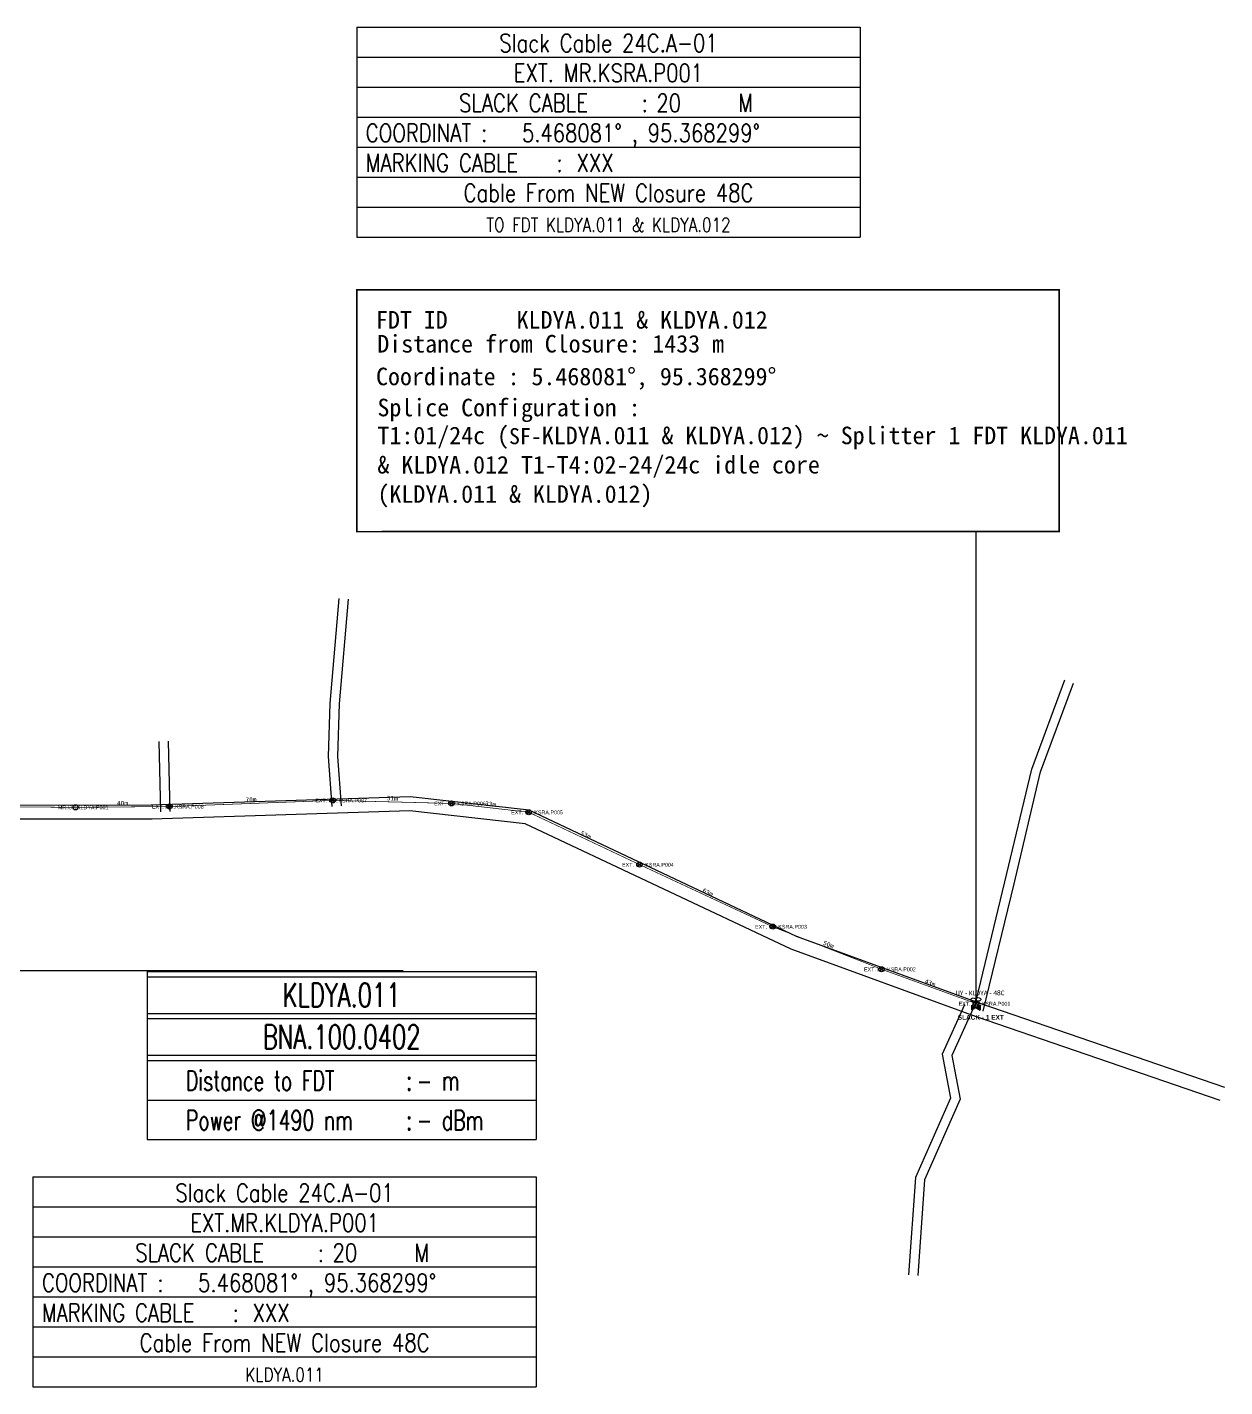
# Model space of a CAD drawing. Header units: millimetres. Extents: x 1360 to 24622, y -10297 to -7573.
# Drawn here: x 10143 to 10659, y -9166 to -8580 of the extents above; entities that cross this region are included whole.
import ezdxf
from ezdxf.enums import TextEntityAlignment as Align

# ---------------------------------------------------------------- set-up
doc = ezdxf.new("R2010")
doc.units = ezdxf.units.MM
doc.set_wipeout_variables(frame=1)
for name, color, linetype, lineweight in [('a', 1, 'Continuous', 40), ('CLOSURE', 1, 'Continuous', 18), ('COIL', 1, 'Continuous', 9), ('EXT FM POLE', 7, 'Continuous', 5), ('EXT POLE', 1, 'Continuous', 5), ('FDT-Info', 1, 'Continuous', 5), ('FO 24 CORE LINE C - FDT 1', 90, 'Continuous', 35), ('Garis Jalan', 225, 'Continuous', 15), ('NEW POLE 7m(4 inches)', 3, 'Continuous', 5), ('POLE ID', 1, 'Continuous', 5), ('TEXT INFO', 7, 'Continuous', 18)]:
    doc.layers.add(name, color=color, linetype=linetype, lineweight=lineweight)
for name, color, linetype in [('DIMENSI', 7, 'Continuous'), ('FIBER OPTIC CLOSURE', 1, 'Continuous'), ('FIBER SPARE COIL', 1, 'Continuous')]:
    doc.layers.add(name, color=color, linetype=linetype)
doc.styles.add('Annotative', font='SimSun.ttf')
doc.styles.add('INFO', font='simplex.shx', dxfattribs={"width": 0.6})
doc.styles.add('Legend', font='calibri.ttf')
doc.styles.add('Notes', font='arial.ttf', dxfattribs={"height": 3})
doc.styles.add('ROMANS', font='romans.shx', dxfattribs={"width": 1.2})
doc.styles.get("Standard").update_dxf_attribs({"font": 'simplex.shx'})
doc.styles.add('Title Block 3', font='dgn003.shx')
doc.dimstyles.new('emr standard', dxfattribs={"dimtxt": 2, "dimasz": 0, "dimexe": 1.25, "dimexo": 0.0625, "dimtad": 1, "dimdec": 0, "dimzin": 1, "dimdsep": 46, "dimtxsty": 'Annotative', "dimblk": 'ARCHTICK', "dimcen": 0, "dimse1": 1, "dimse2": 1, "dimsd1": 1, "dimsd2": 1, "dimclrt": 256, "dimadec": 0, "dimazin": 0, "dimtfac": 1, "dimtdec": 0, "dimtmove": 2, "dimatfit": 3, "dimfxl": 1, "dimfxlon": 1, "dimtzin": 0, "dimarcsym": 0})

# ---------------------------------------------------------------- blocks, each defined once
blk = doc.blocks.new('FDT-Info')
at = {"lineweight": 0}
blk.add_wipeout([(0, 16.53), (38.25, 16.53), (38.25, 0), (0, 0)], dxfattribs=at).dxf.layer = 'FDT-Info'
at = {"layer": 'FDT-Info'}
for p, q in [((0, 16.53), (0, 0)), ((38.25, 16.53), (38.25, 0)), ((0, 8.31), (38.25, 8.31)), ((0, 7.8), (38.25, 7.8)), ((0, 3.9), (38.25, 3.9)), ((0, 0), (38.25, 0))]:
    blk.add_line(p, q, dxfattribs=at)
for points in [[(0, 16.53), (38.25, 16.53)], [(0, 16.02), (38.25, 16.02)], [(0, 12.42), (38.25, 12.42)], [(0, 11.91), (38.25, 11.91)]]:
    blk.add_lwpolyline(points, dxfattribs=at)
at = {"layer": 'FDT-Info', "style": 'ROMANS', "width": 0.7}
for s, height, p in [(':', 1.95, (25.47, 4.83)), ('Power @1490 nm', 1.9493, (3.8, 0.94)), (':', 1.95, (25.47, 0.94))]:
    blk.add_text(s, height=height, dxfattribs=at).set_placement(p)
for p in [(19.13, 14.22), (19.13, 10.11)]:
    blk.add_attdef('FAT_SEQUENCE', text='', height=2.34, dxfattribs=at).set_placement(p, align=Align.MIDDLE_CENTER)
blk.add_attdef('DISTANCE_TO', (3.8, 4.83), '', height=1.95, dxfattribs=at)
for tag, p in [('DISTANCE_TO_OLT', (26.51, 5.81)), ('LOSS_@1490NM', (26.51, 1.91))]:
    blk.add_attdef(tag, text='', height=1.95, dxfattribs=at).set_placement(p, align=Align.MIDDLE_LEFT)
blk = doc.blocks.new('*U55')
at = {"color": 0, "linetype": 'ByBlock', "lineweight": -2}
blk.add_circle((0, 0), 2.24, dxfattribs=at)
at = {"color": 0, "linetype": 'ByBlock', "lineweight": -2, "style": 'Title Block 3', "width": 0.799091}
for s, p in [('NP7', (0, 0.6)), ("4'", (0, -1.3))]:
    blk.add_text(s, height=1.49, dxfattribs=at).set_placement(p, align=Align.MIDDLE_CENTER)
blk = doc.blocks.new('*U54')
at = {"color": 0, "linetype": 'ByBlock', "lineweight": -2}
for points in [[(-1.6, 1.6), (1.6, -1.6)], [(-1.6, -1.6), (1.6, 1.6)]]:
    blk.add_lwpolyline(points, dxfattribs=at)
blk.add_circle((0, 0), 2.24, dxfattribs=at)
blk = doc.blocks.new('INFO_EVERY_10P')
at = {"color": 1}
blk.add_wipeout([(0, 0), (0, -70), (167.84, -70), (167.84, 0)], dxfattribs=at)
blk.add_wipeout([(0, 0), (167.84, 0), (167.84, -70), (0, -70)])
blk.add_wipeout([(0, 0), (167.84, 0), (167.84, -70), (0, -70)])
at = {"color": 0}
for p, q in [((0, 0), (0, -70)), ((0, -60), (167.84, -60)), ((0, -70), (167.84, -70))]:
    blk.add_line(p, q, dxfattribs=at)
for points in [[(0, 0), (167.84, 0)], [(167.84, 0), (167.84, -70)], [(0, -10), (167.84, -10)], [(0, -20), (167.84, -20)], [(0, -30), (167.84, -30)], [(0, -40), (167.84, -40)], [(0, -50), (167.84, -50)]]:
    blk.add_lwpolyline(points, dxfattribs=at)
at = {"color": 0, "style": 'INFO'}
for s, width, p in [('SLACK CABLE', 0.8, (34.09, -25.28)), ('M', 0.8, (127.19, -25.28)), (':', 0.6, (95.23, -25.28)), ('COORDINAT :', 0.8, (2.98, -35.28)), ('MARKING CABLE', 0.8, (2.98, -45.28)), (':', 0.6, (66.82, -45.28))]:
    blk.add_text(s, height=6, dxfattribs=dict(at, width=width)).set_placement(p, align=Align.MIDDLE_LEFT)
at = {"color": 0, "style": 'INFO', "width": 0.8}
for tag, p in [('ID', (83.92, -8.28)), ('PLACE', (83.92, -18.28)), ('IDENTITY', (83.92, -58.28)), ('IDENTITY2', (83.92, -68.28))]:
    blk.add_attdef(tag, text='', height=6, dxfattribs=at).set_placement(p, align=Align.CENTER)
for tag, p in [('SLACK', (99.89, -28.28)), ('COORDINAT', (55.05, -38.28)), ('MARKING', (73.25, -48.28))]:
    blk.add_attdef(tag, p, '', height=6, dxfattribs=at)
blk = doc.blocks.new('Title Block v21 - Default$0$AnonymousCell15')
at = {"layer": 'COIL'}
for centre in [(-5, 0), (5, 0)]:
    blk.add_ellipse(centre, major_axis=(5.04, 0), ratio=0.714286, dxfattribs=at)
blk = doc.blocks.new('Title Block v21 - Default$0$AnonymousCell17')
at = {"layer": 'CLOSURE'}
for p, q in [((-8.4, 4.4), (-8.4, -4.3)), ((-8.3, 4.3), (-8.3, -4.2)), ((-8.2, 4.3), (-8.2, -4.2)), ((-8.1, 4.2), (-8.1, -4.1)), ((-8, 4.1), (-8, -4.1)), ((-7.9, 4.1), (-7.9, -4)), ((-7.8, 4), (-7.8, -3.9)), ((-7.7, 4), (-7.7, -3.9)), ((-7.6, 3.9), (-7.6, -3.8)), ((-7.5, 3.9), (-7.5, -3.8)), ((-7.4, 3.8), (-7.4, -3.7)), ((-7.3, 3.7), (-7.3, -3.7)), ((-7.2, 3.7), (-7.2, -3.6)), ((-7.1, 3.6), (-7.1, -3.5)), ((-7, 3.6), (-7, -3.5)), ((-6.9, 3.5), (-6.9, -3.4)), ((-6.8, 3.5), (-6.8, -3.4)), ((-6.7, 3.4), (-6.7, -3.3)), ((-6.6, 3.3), (-6.6, -3.2)), ((-6.5, 3.3), (-6.5, -3.2)), ((-6.4, 3.2), (-6.4, -3.1)), ((-6.3, 3.2), (-6.3, -3.1)), ((-6.2, 3.1), (-6.2, -3)), ((-6.1, 3.1), (-6.1, -2.9)), ((-6, 3), (-6, -2.9)), ((-5.9, 2.9), (-5.9, -2.8)), ((-5.8, 2.9), (-5.8, -2.8)), ((-5.7, 2.8), (-5.7, -2.7)), ((-5.6, 2.8), (-5.6, -2.7)), ((-5.5, 2.7), (-5.5, -2.6)), ((-5.4, 2.7), (-5.4, -2.5)), ((-5.3, 2.6), (-5.3, -2.5)), ((-5.2, 2.5), (-5.2, -2.4)), ((-5.1, 2.5), (-5.1, -2.4)), ((-5, 2.4), (-5, -2.3)), ((-4.9, 2.4), (-4.9, -2.2)), ((-4.8, 2.3), (-4.8, -2.2)), ((-4.7, 2.3), (-4.7, -2.1)), ((-4.6, 2.2), (-4.6, -2.1)), ((-4.5, 2.1), (-4.5, -2)), ((-4.4, 2.1), (-4.4, -2)), ((-4.3, 2), (-4.3, -1.9)), ((-4.2, 2), (-4.2, -1.8)), ((-4.1, 1.9), (-4.1, -1.8)), ((-4, 1.9), (-4, -1.7)), ((-3.9, 1.8), (-3.9, -1.7)), ((-3.8, 1.8), (-3.8, -1.6)), ((-3.7, 1.7), (-3.7, -1.5)), ((-3.6, 1.6), (-3.6, -1.5)), ((-3.5, 1.6), (-3.5, -1.4)), ((-3.4, 1.5), (-3.4, -1.4)), ((-3.3, 1.5), (-3.3, -1.3)), ((-3.2, 1.4), (-3.2, -1.2)), ((-3.1, 1.4), (-3.1, -1.2)), ((-3, 1.3), (-3, -1.1)), ((-2.9, 1.2), (-2.9, -1.1)), ((-2.8, 1.2), (-2.8, -1)), ((-2.7, 1.1), (-2.7, -1)), ((-2.6, 1.1), (-2.6, -0.9)), ((-2.5, 1), (-2.5, -0.8)), ((-2.4, 1), (-2.4, -0.8)), ((-2.3, 0.9), (-2.3, -0.7)), ((-2.2, 0.8), (-2.2, -0.7)), ((-2.1, 0.8), (-2.1, -0.6)), ((-2, 0.7), (-2, -0.5)), ((-1.9, 0.7), (-1.9, -0.5)), ((-1.8, 0.6), (-1.8, -0.4)), ((-1.7, 0.6), (-1.7, -0.4)), ((-1.6, 0.5), (-1.6, -0.3)), ((-1.5, 0.4), (-1.5, -0.2)), ((-1.4, 0.4), (-1.4, -0.2)), ((-1.3, 0.3), (-1.3, -0.1)), ((-1.2, 0.3), (-1.2, -0.1)), ((-1.1, 0.2), (-1.1, 0)), ((1.1, 0.1), (1.1, -0.1)), ((1.2, 0.2), (1.2, -0.1)), ((1.3, 0.2), (1.3, -0.2)), ((1.4, 0.3), (1.4, -0.2)), ((1.5, 0.4), (1.5, -0.3)), ((1.6, 0.4), (1.6, -0.4)), ((1.7, 0.5), (1.7, -0.4)), ((1.8, 0.5), (1.8, -0.5)), ((1.9, 0.6), (1.9, -0.5)), ((2, 0.6), (2, -0.6)), ((2.1, 0.7), (2.1, -0.6)), ((2.2, 0.8), (2.2, -0.7)), ((2.3, 0.8), (2.3, -0.8)), ((2.4, 0.9), (2.4, -0.8)), ((2.5, 0.9), (2.5, -0.9)), ((2.6, 1), (2.6, -0.9)), ((2.7, 1), (2.7, -1)), ((2.8, 1.1), (2.8, -1.1)), ((2.9, 1.2), (2.9, -1.1)), ((3, 1.2), (3, -1.2)), ((3.1, 1.3), (3.1, -1.2)), ((3.2, 1.3), (3.2, -1.3)), ((3.3, 1.4), (3.3, -1.3)), ((3.4, 1.4), (3.4, -1.4)), ((3.5, 1.5), (3.5, -1.5)), ((3.6, 1.6), (3.6, -1.5)), ((3.7, 1.6), (3.7, -1.6)), ((3.8, 1.7), (3.8, -1.6)), ((3.9, 1.7), (3.9, -1.7)), ((4, 1.8), (4, -1.8)), ((4.1, 1.8), (4.1, -1.8)), ((4.2, 1.9), (4.2, -1.9)), ((4.3, 2), (4.3, -1.9)), ((4.4, 2), (4.4, -2)), ((4.5, 2.1), (4.5, -2.1)), ((4.6, 2.1), (4.6, -2.1)), ((4.7, 2.2), (4.7, -2.2)), ((4.8, 2.2), (4.8, -2.2)), ((4.9, 2.3), (4.9, -2.3)), ((5, 2.3), (5, -2.3)), ((5.1, 2.4), (5.1, -2.4)), ((5.2, 2.5), (5.2, -2.5)), ((5.3, 2.5), (5.3, -2.5)), ((5.4, 2.6), (5.4, -2.6)), ((5.5, 2.6), (5.5, -2.6)), ((5.6, 2.7), (5.6, -2.7)), ((5.7, 2.7), (5.7, -2.8)), ((5.8, 2.8), (5.8, -2.8)), ((5.9, 2.9), (5.9, -2.9)), ((6, 2.9), (6, -2.9)), ((6.1, 3), (6.1, -3)), ((6.3, 3.1), (6.2, -3.1)), ((6.2, 3), (6.2, -3)), ((6.4, 3.1), (6.3, -3.2)), ((6.5, 3.2), (6.4, -3.2)), ((6.6, 3.3), (6.5, -3.3)), ((6.7, 3.3), (6.6, -3.3)), ((6.8, 3.4), (6.7, -3.4)), ((6.9, 3.4), (6.8, -3.5)), ((7, 3.5), (6.9, -3.5)), ((7.1, 3.5), (7, -3.6)), ((7.2, 3.6), (7.1, -3.6)), ((7.3, 3.7), (7.2, -3.7)), ((7.4, 3.7), (7.3, -3.7)), ((7.5, 3.8), (7.4, -3.8)), ((7.6, 3.8), (7.5, -3.9)), ((7.7, 3.9), (7.6, -3.9)), ((7.8, 3.9), (7.7, -4)), ((7.9, 4), (7.8, -4)), ((8, 4.1), (7.9, -4.1)), ((8.1, 4.1), (8, -4.2)), ((8.2, 4.2), (8.1, -4.2)), ((8.3, 4.2), (8.2, -4.3)), ((8.4, 4.3), (8.3, -4.3))]:
    blk.add_line(p, q, dxfattribs=at)
at = {"layer": 'CLOSURE', "flags": 128}
for points in [[(-8.9, 5.1), (8.9, -5.1), (8.9, 5.2), (-8.8, -5.2), (-8.9, 5.1)], [(-8.5, 4.4), (-8.5, -4.4), (-0.9, 0.1), (-8.5, 4.4)], [(0.9, 0), (8.5, 4.4), (8.5, -4.4), (0.9, 0)]]:
    blk.add_lwpolyline(points, dxfattribs=at)
blk = doc.blocks.new('*D1889')
at = {"layer": 'Defpoints', "color": 0, "transparency": 16777216}
for p in [(10511.18, -8985.9), (10511.18, -8985.9), (10551.93, -9000.7)]:
    blk.add_point(p, dxfattribs=at)
at = {"layer": 'DIMENSI', "transparency": 16777216, "insert": (10532.11, -8991.77), "char_height": 2, "attachment_point": 5, "rotation": 340.03208, "style": 'Annotative'}
blk.add_mtext('43m', dxfattribs=at)
blk = doc.blocks.new('_ArchTick')
at = {"color": 0, "linetype": 'ByBlock', "const_width": 0.15}
blk.add_lwpolyline([(-0.5, -0.5), (0.5, 0.5)], dxfattribs=at)
blk = doc.blocks.new('*D1890')
at = {"layer": 'Defpoints', "color": 0, "transparency": 16777216}
for p in [(10464.37, -8967.61), (10464.37, -8967.61), (10511.18, -8985.9)]:
    blk.add_point(p, dxfattribs=at)
at = {"layer": 'DIMENSI', "transparency": 16777216, "insert": (10488.37, -8975.24), "char_height": 2, "attachment_point": 5, "rotation": 338.66659, "style": 'Annotative'}
blk.add_mtext('50m', dxfattribs=at)
blk = doc.blocks.new('*D1891')
at = {"layer": 'Defpoints', "color": 0, "transparency": 16777216}
for p in [(10407.01, -8940.85), (10407.01, -8940.85), (10464.37, -8967.61)]:
    blk.add_point(p, dxfattribs=at)
at = {"layer": 'DIMENSI', "transparency": 16777216, "insert": (10436.38, -8952.76), "char_height": 2, "attachment_point": 5, "rotation": 334.98363, "style": 'Annotative'}
blk.add_mtext('63m', dxfattribs=at)
blk = doc.blocks.new('*D1892')
at = {"layer": 'Defpoints', "color": 0, "transparency": 16777216}
for p in [(10359.26, -8918.28), (10359.26, -8918.28), (10407.01, -8940.85)]:
    blk.add_point(p, dxfattribs=at)
at = {"layer": 'DIMENSI', "transparency": 16777216, "insert": (10383.83, -8928.09), "char_height": 2, "attachment_point": 5, "rotation": 334.70407, "style": 'Annotative'}
blk.add_mtext('53m', dxfattribs=at)
blk = doc.blocks.new('*D1893')
at = {"layer": 'Defpoints', "color": 0, "transparency": 16777216}
for p in [(10326.07, -8914.49), (10326.07, -8914.49), (10359.26, -8918.28)]:
    blk.add_point(p, dxfattribs=at)
at = {"layer": 'DIMENSI', "transparency": 16777216, "insert": (10342.85, -8914.77), "char_height": 2, "attachment_point": 5, "rotation": 353.49158, "style": 'Annotative'}
blk.add_mtext('33m', dxfattribs=at)
blk = doc.blocks.new('*D1894')
at = {"layer": 'Defpoints', "color": 0, "transparency": 16777216}
for p in [(10274.9, -8913.19), (10274.9, -8913.19), (10326.07, -8914.49)]:
    blk.add_point(p, dxfattribs=at)
at = {"layer": 'DIMENSI', "transparency": 16777216, "insert": (10300.53, -8912.22), "char_height": 2, "attachment_point": 5, "rotation": 358.54394, "style": 'Annotative'}
blk.add_mtext('51m', dxfattribs=at)
blk = doc.blocks.new('*D1895')
at = {"layer": 'Defpoints', "color": 0, "transparency": 16777216}
for p in [(10204.57, -8915.82), (10204.57, -8915.82), (10274.9, -8913.19)]:
    blk.add_point(p, dxfattribs=at)
at = {"layer": 'DIMENSI', "transparency": 16777216, "insert": (10239.68, -8912.88), "char_height": 2, "attachment_point": 5, "rotation": 2.13994, "style": 'Annotative'}
blk.add_mtext('70m', dxfattribs=at)
blk = doc.blocks.new('*D1896')
at = {"layer": 'Defpoints', "color": 0, "transparency": 16777216}
for p in [(10164.09, -8916.17), (10164.09, -8916.17), (10204.57, -8915.82)]:
    blk.add_point(p, dxfattribs=at)
at = {"layer": 'DIMENSI', "transparency": 16777216, "insert": (10184.32, -8914.37), "char_height": 2, "attachment_point": 5, "rotation": 0.48979, "style": 'Annotative'}
blk.add_mtext('40m', dxfattribs=at)
blk = doc.blocks.new('*D1897')
at = {"layer": 'Defpoints', "color": 0, "transparency": 16777216}
for p in [(10102.43, -8915.72), (10102.43, -8915.72), (10164.09, -8916.17)]:
    blk.add_point(p, dxfattribs=at)
at = {"layer": 'DIMENSI', "transparency": 16777216, "insert": (10133.27, -8914.32), "char_height": 2, "attachment_point": 5, "rotation": 359.58512, "style": 'Annotative'}
blk.add_mtext('62m', dxfattribs=at)

msp = doc.modelspace()

# ---------------------------------------------------------------- linework, layer by layer
at = {"layer": 'FDT-Info', "linetype": 'ByBlock', "const_width": 0.702}
msp.add_lwpolyline([(10285.26, -8693.28), (10587.67, -8693.22), (10587.67, -8797.37), (10285.26, -8797.43)], close=True, dxfattribs=at)
at = {"layer": 'FDT-Info', "linetype": 'ByBlock'}
for points in [[(10551.93, -9000.7), (10551.89, -8797.37)], [(10056.08, -8915.29), (10075.8, -8986.39), (10305.23, -8986.39)]]:
    msp.add_lwpolyline(points, dxfattribs=at)
at = {"layer": 'FO 24 CORE LINE C - FDT 1', "const_width": 0.3}
msp.add_lwpolyline([(10551.93, -9000.7), (10511.18, -8985.9), (10464.37, -8967.61), (10407.01, -8940.85), (10359.26, -8918.28), (10326.07, -8914.49), (10274.9, -8913.19), (10204.57, -8915.82), (10164.09, -8916.17), (10102.43, -8915.72), (10056.08, -8915.29), (10019.86, -8915.79), (9958.09, -8916.81), (9906.05, -8916.28), (9844.06, -8917.09)], dxfattribs=at)
at = {"layer": 'Garis Jalan'}
for p, q in [((10273.73, -8871.39), (10277.67, -8826.21)), ((10277.72, -8871.62), (10281.66, -8826.56)), ((10575.84, -8899.78), (10590.08, -8861.32)), ((10579.67, -8900.95), (10593.83, -8862.71)), ((10273.11, -8894.34), (10273.73, -8871.39)), ((10277.11, -8894.26), (10277.72, -8871.62)), ((10200.86, -8918.08), (10200.12, -8887.83)), ((10204.86, -8917.98), (10204.12, -8887.74)), ((10274.61, -8915.78), (10273.11, -8894.34)), ((10278.6, -8915.5), (10277.11, -8894.26)), ((10564.33, -8948.21), (10575.84, -8899.78)), ((10568.22, -8949.14), (10579.67, -8900.95)), ((10308.27, -8911.61), (10196.76, -8915.23)), ((10359.43, -8917.42), (10308.27, -8911.61)), ((10197.15, -8915.26), (10130.47, -8915.32)), ((10308.03, -8917.63), (10196.95, -8921.22)), ((10357.77, -8923.27), (10308.03, -8917.63)), ((10474.63, -8971.76), (10359.43, -8917.42)), ((10197.16, -8921.26), (10130.43, -8921.32)), ((10472.31, -8977.3), (10357.77, -8923.27)), ((10551.03, -9003.08), (10564.33, -8948.21)), ((10554.92, -9004.03), (10568.22, -8949.14)), ((10551.68, -9006.28), (10472.31, -8977.3)), ((10553.69, -9000.63), (10474.63, -8971.76)), ((10658.98, -9036.79), (10553.69, -9000.63)), ((10546.92, -9001.19), (10537.3, -9022.54)), ((10550.57, -9002.84), (10541.46, -9023.04)), ((10657.03, -9042.46), (10551.68, -9006.28)), ((10537.3, -9022.54), (10540.89, -9041.45)), ((10541.46, -9023.04), (10545.05, -9041.93)), ((10540.89, -9041.45), (10525.8, -9075.58)), ((10545.05, -9041.93), (10529.74, -9076.56)), ((10525.8, -9075.58), (10522.77, -9117.57)), ((10529.74, -9076.56), (10526.76, -9117.86))]:
    msp.add_line(p, q, dxfattribs=at)

# ---------------------------------------------------------------- block references
at = {"layer": 'EXT POLE', "xscale": 0.4917860914719293, "yscale": 0.4917860914719293, "zscale": 0.4917860914719293}
for p in [(10274.9, -8913.19), (10204.57, -8915.82), (10326.07, -8914.49), (10359.26, -8918.28), (10407.01, -8940.85), (10464.31, -8967.55), (10511.18, -8985.9), (10551.93, -9000.7)]:
    msp.add_blockref('*U54', p, dxfattribs=at)
at = {"layer": 'FIBER OPTIC CLOSURE', "color": 7, "linetype": 'Continuous', "lineweight": 0, "xscale": 0.2033869211803417, "yscale": 0.2033869211803417, "zscale": 0.2033869208476759, "rotation": 359.140462574952}
msp.add_blockref('Title Block v21 - Default$0$AnonymousCell17', (10551.89, -9002.4), dxfattribs=at)
at = {"layer": 'FIBER SPARE COIL', "color": 7, "linetype": 'Continuous', "lineweight": 0, "xscale": 0.2139596395529744, "yscale": 0.2139596395529744, "zscale": 0.2139596392030157, "rotation": 3.460560677196375}
msp.add_blockref('Title Block v21 - Default$0$AnonymousCell15', (10551.8, -8998.98), dxfattribs=at)
at = {"layer": 'NEW POLE 7m(4 inches)', "xscale": 0.4917860914719293, "yscale": 0.4917860914719293, "zscale": 0.4917860914719293}
msp.add_blockref('*U55', (10164.09, -8916.17), dxfattribs=at)
at = {"layer": 'TEXT INFO'}
ref = msp.add_blockref('INFO_EVERY_10P', (10285.26, -8580.15), dxfattribs=dict(at, xscale=1.291115503308199, yscale=1.291115503308199, zscale=1.291115503308199))
ref.add_attrib('ID', 'Slack Cable 24C.A-01', dxfattribs={"layer": '0', "color": 0, "height": 7.7467, "style": 'INFO', "width": 0.8}).set_placement((10393.61, -8590.84), align=Align.CENTER)
ref.add_attrib('PLACE', 'EXT. MR.KSRA.P001', dxfattribs={"layer": '0', "color": 0, "height": 7.7467, "style": 'INFO', "width": 0.8}).set_placement((10393.61, -8603.75), align=Align.CENTER)
ref.add_attrib('SLACK', '20', (10414.23, -8616.67), dxfattribs={"layer": '0', "color": 0, "height": 7.747, "style": 'INFO', "width": 0.8})
ref.add_attrib('COORDINAT', '5.468081° , 95.368299°', (10356.34, -8629.58), dxfattribs={"layer": '0', "color": 0, "height": 7.7467, "style": 'INFO', "width": 0.8})
ref.add_attrib('MARKING', 'XXX', (10379.84, -8642.49), dxfattribs={"layer": '0', "color": 0, "height": 7.747, "style": 'INFO', "width": 0.8})
ref.add_attrib('IDENTITY', 'Cable From NEW Closure 48C', dxfattribs={"layer": '0', "color": 0, "height": 7.7467, "style": 'INFO', "width": 0.8}).set_placement((10393.61, -8655.4), align=Align.CENTER)
ref.add_attrib('IDENTITY2', 'TO FDT KLDYA.011 & KLDYA.012', dxfattribs={"layer": '0', "color": 0, "height": 5.9774, "style": 'INFO', "width": 0.8}).set_placement((10393.61, -8668.31), align=Align.CENTER)
ref = msp.add_blockref('INFO_EVERY_10P', (10145.81, -9075.38), dxfattribs=dict(at, xscale=1.291115503308199, yscale=1.291115503308199, zscale=1.291115503308199))
ref.add_attrib('ID', 'Slack Cable 24C.A-01', dxfattribs={"layer": '0', "color": 0, "height": 7.7467, "style": 'INFO', "width": 0.8}).set_placement((10254.16, -9086.08), align=Align.CENTER)
ref.add_attrib('PLACE', 'EXT.MR.KLDYA.P001', dxfattribs={"layer": '0', "color": 0, "height": 7.7467, "style": 'INFO', "width": 0.8}).set_placement((10254.16, -9098.99), align=Align.CENTER)
ref.add_attrib('SLACK', '20', (10274.78, -9111.9), dxfattribs={"layer": '0', "color": 0, "height": 7.747, "style": 'INFO', "width": 0.8})
ref.add_attrib('COORDINAT', '5.468081° , 95.368299°', (10216.89, -9124.81), dxfattribs={"layer": '0', "color": 0, "height": 7.7467, "style": 'INFO', "width": 0.8})
ref.add_attrib('MARKING', 'XXX', (10240.38, -9137.72), dxfattribs={"layer": '0', "color": 0, "height": 7.747, "style": 'INFO', "width": 0.8})
ref.add_attrib('IDENTITY', 'Cable From NEW Closure 48C', dxfattribs={"layer": '0', "color": 0, "height": 7.7467, "style": 'INFO', "width": 0.8}).set_placement((10254.16, -9150.63), align=Align.CENTER)
ref.add_attrib('IDENTITY2', 'KLDYA.011', dxfattribs={"layer": '0', "color": 0, "height": 5.977, "style": 'INFO', "width": 0.8}).set_placement((10254.16, -9163.54), align=Align.CENTER)

# ---------------------------------------------------------------- texts
at = {"layer": 'a', "color": 5, "attachment_point": 1}
for s, insert, char_height, width in [('{\\fSimSun|b0|i0|c0|p34;\\C7;FDT\\fSimSun|b0|i0|c134|p34; ID\\fSimSun|b0|i0|c0|p34;^IKLDYA.011 & KLDYA.012}', (10293.49, -8702.41), 7.56858, 291.0581), ('\\pxt18;{\\fSimSun|b0|i0|c134|p34;\\C7;Distance from \\fSimSun|b0|i0|c0|p34;Closure\\fSimSun|b0|i0|c134|p34;:\\fSimSun|b0|i0|c0|p34; 1433 \\fSimSun|b0|i0|c134|p34;m }', (10294.07, -8712.71), 7.56858, 175.0052), ('{\\fSimSun|b0|i0|c134|p34;\\C7;Coordinate :\\C0; \\fSimSun|b0|i0|c0|p34;\\C7;5.468081°, 95.368299°}', (10293.52, -8726.8), 7.5686, 246.9123), ('\\pxi0.0035;{\\fSimSun|b0|i0|c0|p2;\\C7;Splice Configuration :}', (10294.11, -8740.18), 7.5686, 118.3868), ('\\pxi0.0035;{\\fSimSun|b0|i0|c134|p34;\\C7;T\\fSimSun|b0|i0|c0|p34;1:01\\fSimSun|b0|i0|c134|p34;/\\fSimSun|b0|i0|c0|p34;24\\fSimSun|b0|i0|c134|p34;c\\fSimSun|b0|i0|c0|p34; (\\H0.91457x;SF-\\H1.09341x;KLDYA.011 & KLDYA.012\\H0.99996x;) ~ Splitter 1 FDT \\H1.00004x;KLDYA.011 & KLDYA.012 \\H0.99989x;T1-T4:02-24/24c idle core \\P(\\H1.00011x;KLDYA.011 & KLDYA.012\\H0.99985x;)}', (10294.11, -8752.2), 7.56858, 325.2286)]:
    msp.add_mtext(s, dxfattribs=dict(at, insert=insert, char_height=char_height, width=width))
at = {"layer": 'EXT FM POLE', "insert": (10543.99, -9005.63), "char_height": 2, "attachment_point": 1}
msp.add_mtext_dynamic_manual_height_columns('{\\fArial|b1|i0|c0|p34;SLACK - 1 EXT}', width=23.7376, gutter_width=1, heights=[0], dxfattribs=at)
at = {"layer": 'POLE ID', "style": 'Notes'}
for s, p in [('EXT. MR.KSRA.P007', (10267.34, -8914.08)), ('MR.IJY.KLDYA.P001', (10156.53, -8917.05)), ('EXT. MR.KSRA.P008', (10197.01, -8916.71)), ('EXT. MR.KSRA.P006', (10318.51, -8915.38)), ('EXT. MR.KSRA.P005', (10351.7, -8919.17)), ('EXT. MR.KSRA.P004', (10399.45, -8941.73)), ('EXT. MR.KSRA.P003', (10456.75, -8968.44)), ('EXT. MR.KSRA.P002', (10503.62, -8986.78)), ('EXT. MR.KSRA.P001', (10544.37, -9001.59))]:
    msp.add_text(s, height=1.65, dxfattribs=at).set_placement(p)
at = {"layer": 'POLE ID', "lineweight": 30, "insert": (10543.11, -8995.2), "char_height": 2, "attachment_point": 1, "rotation": 0.26386, "style": 'Legend'}
msp.add_mtext_dynamic_manual_height_columns('IJY - KLDYA - 48C', width=25.6693, gutter_width=0.611, heights=[0], dxfattribs=at)

# ---------------------------------------------------------------- dimensions: what is measured, and where the dimension line sits
at = {"layer": 'DIMENSI'}
for p1, p2, picture, middle in [((10164.09, -8916.17), (10102.43, -8915.72), '*D1897', (10133.27, -8914.32)), ((10274.9, -8913.19), (10204.57, -8915.82), '*D1895', (10239.68, -8912.88)), ((10326.07, -8914.49), (10274.9, -8913.19), '*D1894', (10300.53, -8912.22)), ((10204.57, -8915.82), (10164.09, -8916.17), '*D1896', (10184.32, -8914.37)), ((10359.26, -8918.28), (10326.07, -8914.49), '*D1893', (10342.85, -8914.77)), ((10407.01, -8940.85), (10359.26, -8918.28), '*D1892', (10383.83, -8928.09)), ((10464.37, -8967.61), (10407.01, -8940.85), '*D1891', (10436.38, -8952.76)), ((10511.18, -8985.9), (10464.37, -8967.61), '*D1890', (10488.37, -8975.24)), ((10551.93, -9000.7), (10511.18, -8985.9), '*D1889', (10532.11, -8991.77))]:
    dim = msp.add_aligned_dim(p1=p1, p2=p2, distance=0, dimstyle='emr standard', override={"dimpost": 'm'}, dxfattribs=at)
    dim.commit()
    dim.dimension.update_dxf_attribs({"geometry": picture, "text_midpoint": middle})

# ---------------------------------------------------------------- next in the draw order: block references
at = {"layer": 'FDT-Info', "linetype": 'ByBlock'}
ref = msp.add_blockref('FDT-Info', (10194.96, -9059.31), dxfattribs=dict(at, xscale=4.380024814914261, yscale=4.380024814914261, zscale=4.380024814914261))
ref.add_attrib('FAT_SEQUENCE', 'KLDYA.011', dxfattribs={"height": 10.246, "style": 'ROMANS', "width": 0.7}).set_placement((10278.73, -8997.02), align=Align.MIDDLE_CENTER)
ref.add_attrib('DISTANCE_TO', 'Distance to FDT', (10211.59, -9038.14), dxfattribs={"height": 8.5379, "style": 'ROMANS', "width": 0.7})
ref.add_attrib('LOSS_@1490NM', '- dBm', dxfattribs={"height": 8.538, "style": 'ROMANS', "width": 0.7}).set_placement((10311.06, -9050.94), align=Align.MIDDLE_LEFT)
ref.add_attrib('DISTANCE_TO_OLT', '- m', dxfattribs={"height": 8.538, "style": 'ROMANS', "width": 0.7}).set_placement((10311.06, -9033.87), align=Align.MIDDLE_LEFT)
ref.add_attrib('FAT_SEQUENCE', 'BNA.100.0402', dxfattribs={"height": 10.2455, "style": 'ROMANS', "width": 0.7}).set_placement((10278.73, -9015.03), align=Align.MIDDLE_CENTER)

doc.saveas('drawing.dxf')
